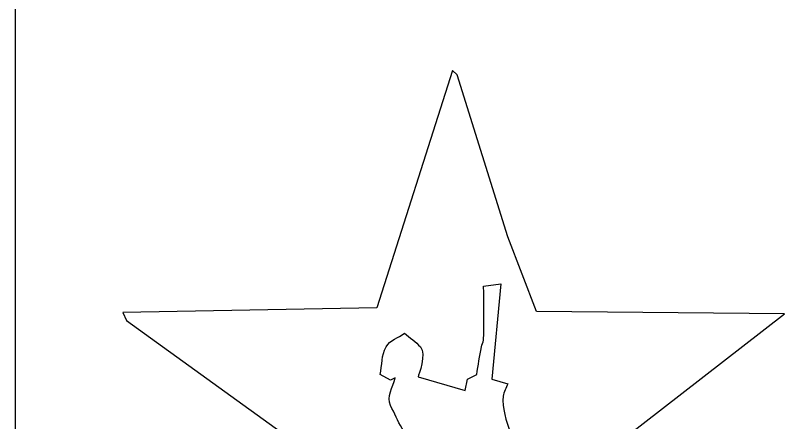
# Model space of a CAD drawing. Header units: inches. Extents: x 20 to 626, y -11 to 338.
# Drawn here: x 19.8 to 86.8, y 205.8 to 241.3 of the extents above; entities that cross this region are included whole.
import ezdxf

# ---------------------------------------------------------------- set-up
doc = ezdxf.new("R2010")
doc.units = ezdxf.units.IN
doc.header["$MEASUREMENT"] = 0

msp = doc.modelspace()

# ---------------------------------------------------------------- linework, layer by layer
at = {"color": 7, "linetype": 'Continuous', "lineweight": 25}
for p, q in [((19.844, -1.842), (19.844, 323.481)), ((57.91, 236.498), (51.31, 215.798)), ((58.31, 236.098), (57.91, 236.498)), ((62.71, 221.998), (58.31, 236.098)), ((65.21, 215.498), (62.71, 221.998)), ((60.61, 217.698), (62.11, 217.898)), ((62.11, 217.898), (61.31, 209.598)), ((51.31, 215.798), (29.21, 215.398)), ((29.21, 215.398), (29.51, 214.698)), ((86.81, 215.298), (65.21, 215.498)), ((69.41, 201.798), (86.81, 215.298)), ((29.51, 214.698), (46.71, 202.298)), ((52.51, 209.498), (51.61, 209.998)), ((52.91, 209.698), (52.51, 209.498)), ((54.91, 209.798), (59.01, 208.598)), ((59.21, 209.598), (60.01, 209.998)), ((59.01, 208.598), (59.21, 209.598)), ((61.31, 209.598), (62.71, 209.198))]:
    msp.add_line(p, q, dxfattribs=at)
for points, knots in [([(60.01, 209.998), (60.144, 210.798), (60.251, 211.603), (60.41, 212.398), (60.452, 212.605), (60.602, 212.788), (60.61, 212.998), (60.669, 214.564), (60.61, 216.132), (60.61, 217.698)], [0, 0, 0, 0, 1, 1, 1, 2, 2, 2, 3, 3, 3, 3]), ([(51.61, 209.998), (51.777, 210.798), (51.699, 211.693), (52.11, 212.398), (52.446, 212.974), (53.177, 213.198), (53.71, 213.598)], [0, 0, 0, 0, 1, 1, 1, 2, 2, 2, 2]), ([(53.71, 213.598), (54.177, 213.198), (54.702, 212.858), (55.11, 212.398), (55.652, 211.789), (54.942, 209.957), (54.91, 209.798)], [0, 0, 0, 0, 1, 1, 1, 2, 2, 2, 2]), ([(40.31, 181.498), (41.71, 182.698), (43.019, 184.014), (44.51, 185.098), (45.234, 185.624), (46.278, 185.666), (46.91, 186.298), (48.49, 187.878), (49.519, 189.935), (51.01, 191.598), (51.279, 191.898), (51.887, 191.763), (52.11, 192.098), (52.863, 193.228), (53.211, 194.581), (53.81, 195.798), (54.311, 196.815), (55.04, 197.727), (55.41, 198.798), (55.684, 199.592), (55.651, 200.461), (55.71, 201.298), (55.753, 201.898), (55.407, 202.476), (55.11, 202.998), (54.649, 203.811), (53.994, 204.499), (53.51, 205.298), (53.125, 205.936), (52.832, 206.626), (52.51, 207.298), (52.136, 208.082), (52.709, 208.853), (52.91, 209.698)], [0, 0, 0, 0, 1, 1, 1, 2, 2, 2, 3, 3, 3, 4, 4, 4, 5, 5, 5, 6, 6, 6, 7, 7, 7, 8, 8, 8, 9, 9, 9, 10, 10, 10, 11, 11, 11, 11]), ([(62.71, 209.198), (62.577, 208.832), (62.355, 208.486), (62.31, 208.098), (62.089, 206.179), (63.683, 203.316), (64.21, 201.998)], [0, 0, 0, 0, 1, 1, 1, 2, 2, 2, 2])]:
    msp.add_open_spline(points, degree=3, knots=knots, dxfattribs=at)

doc.saveas('drawing.dxf')
